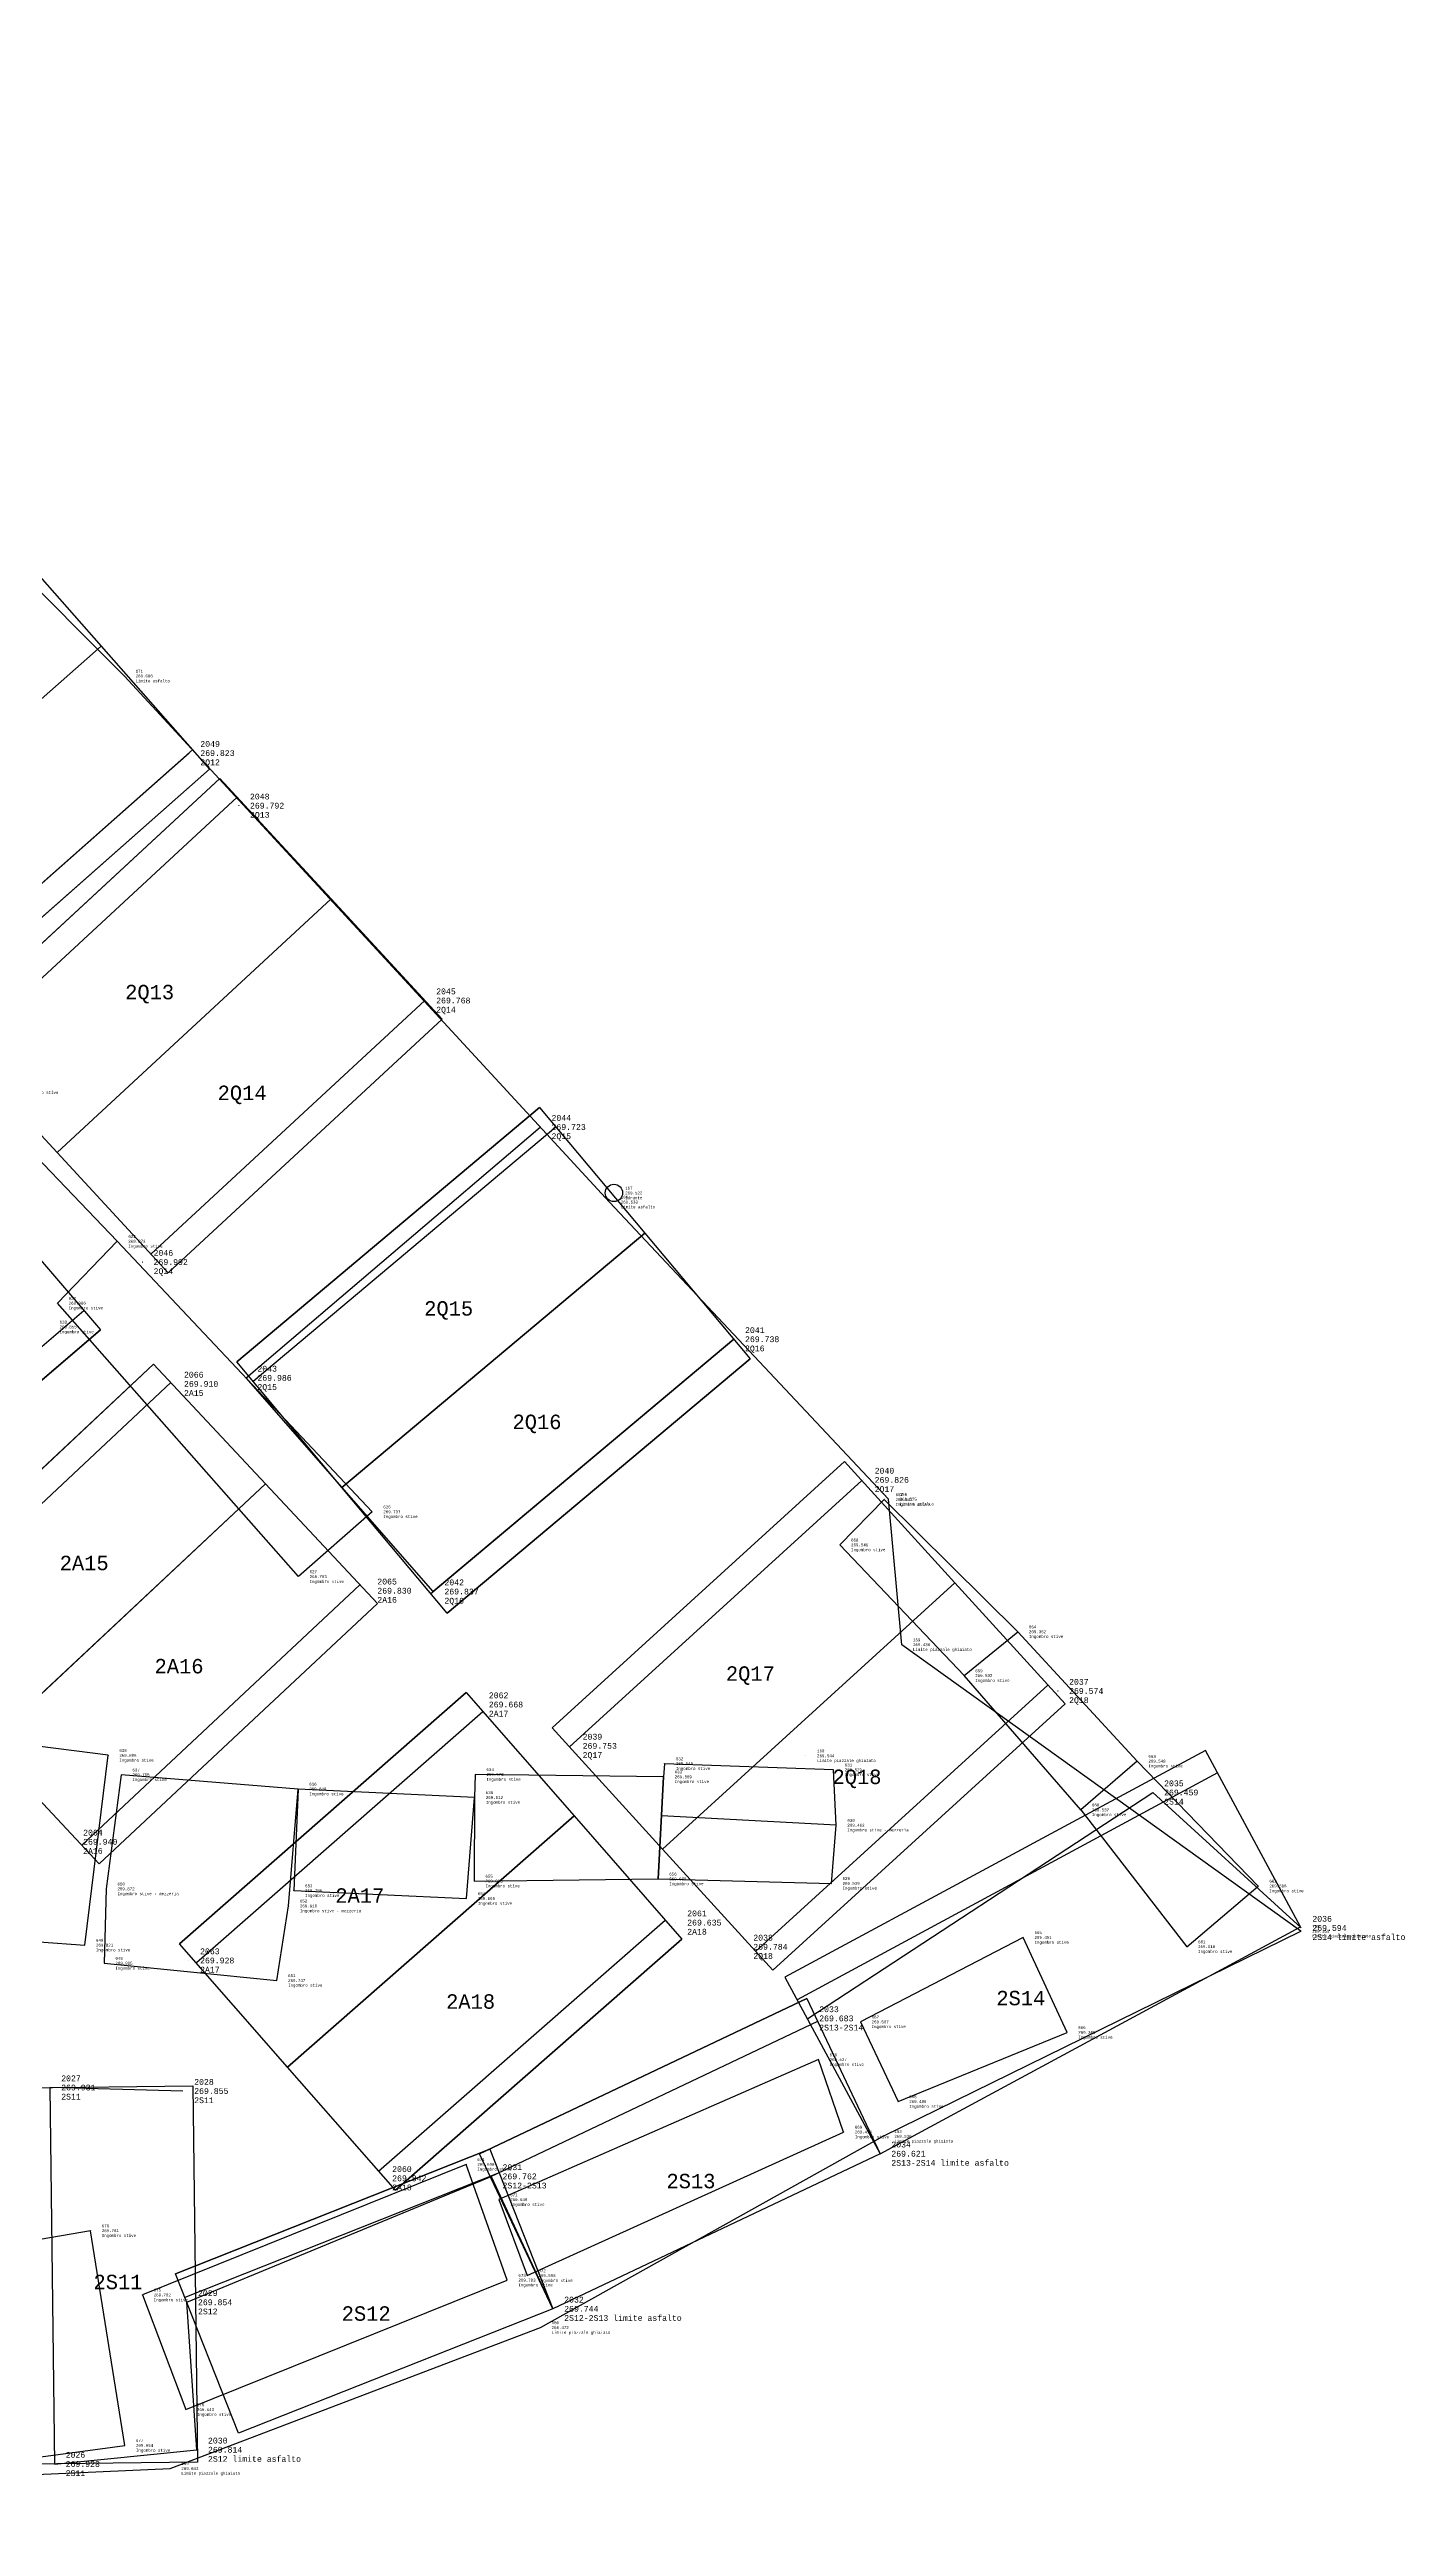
# Model space of a CAD drawing. Extents: x -1 to 923337, y -63322 to 323191.
# Drawn here: x 345659 to 392564, y 1028 to 86000 of the extents above; entities that cross this region are included whole.
import ezdxf
from ezdxf.enums import TextEntityAlignment as Align

# ---------------------------------------------------------------- set-up
doc = ezdxf.new("R2010")
doc.units = 0
doc.header["$PDMODE"] = 35
doc.header["$PDSIZE"] = 1
doc.linetypes.add('Solid', pattern=[0])
for name, color, linetype, lineweight in [('NUOVE STIVE DIC2023', 3, 'Solid', 30), ('NUOVE STIVE TRACCIATURA', 150, 'Continuous', 30), ('WF ingombro stive 2', 1, 'Continuous', 30), ('WF lato di accesso', 40, 'Continuous', 30), ('WF tracciatura', 30, 'Continuous', 30)]:
    doc.layers.add(name, color=color, linetype=linetype, lineweight=lineweight)
for name, color, linetype in [('pntdesc', 1, 'Continuous'), ('pntelev', 2, 'Continuous'), ('pntno', 3, 'Continuous'), ('RILIEVO VECCHIO 1', 8, 'Continuous'), ('WF nome aree GPS', 7, 'Continuous'), ('WF_lato_di_accesso', 40, 'Continuous')]:
    doc.layers.add(name, color=color, linetype=linetype)
doc.styles.get("Standard").update_dxf_attribs({"font": 'consola.ttf', "height": 500})

# ---------------------------------------------------------------- blocks, each defined once
blk = doc.blocks.new('rilievo 2')
at = {"color": 8}
for points in [[(377957, -551519, -1580), (396391, -562427, -1455), (395427, -574492, -1317), (395026, -585611, -1377), (397751, -587224, -1981), (408367, -589089, -2210), (438006, -587763, -2348), (450817, -582890, -2520), (462675, -576278, -2454), (477131, -569186, -2633), (463320, -559281, -2554), (462858, -554252, -2417), (453210, -543978, -2458), (436425, -525791, -2385), (420179, -509524, -2064), (431791, -486142, -2181), (437562, -474517, -1956), (432131, -471235, -1903), (421510, -463664, -1858), (415096, -459635, -1816), (399752, -447354, -1648)], [(434108, -547473, -2086), (436173, -545333, -2119), (431834, -540810, -2010)], [(436173, -545333, -2119), (444994, -554686, -2254), (442445, -556926, -2228), (434108, -547473, -2086)], [(465473, -560350, -2460), (467330, -558833, -2639), (471465, -563309, -2444), (469510, -564992, -2454), (465473, -560350, -2460)], [(469510, -564992, -2454), (473181, -569722, -2475), (475648, -567625, -2485), (471465, -563309, -2444)], [(461050, -565522, -2530), (455004, -565196, -2384)]]:
    blk.add_polyline3d(points, dxfattribs=at)
for points in [[(461177, -555831, -2445), (465473, -560350, -2460), (467330, -558833, -2639), (462716, -554261, -2444)], [(435862, -563106, -2184), (429876, -562341, -1905), (428723, -569205, -2083), (435053, -569669, -2170)], [(442432, -564272, -2343), (436313, -563779, -2226), (435797, -567724, -2120), (435726, -570294, -2166), (441701, -570888, -2245), (442108, -568315, -2181)], [(455076, -563850, -2402), (448562, -563769, -2420), (448540, -564564, -2380), (448528, -567453, -2298), (454887, -567379, -2353)], [(460884, -567533, -2462), (461050, -565522, -2530), (460958, -563607, -2462), (455116, -563395, -2442), (455076, -563850, -2402), (454887, -567379, -2353)], [(448540, -564564, -2380), (442432, -564272, -2343), (442287, -567785, -2195), (448264, -568057, -2327)], [(467524, -569403, -2500), (461888, -572321, -2425), (463190, -575076, -2505), (469037, -572685, -2606)], [(460436, -573627, -2465), (449384, -578467, -2342), (450360, -581094, -2394), (461306, -576130, -2496)], [(449669, -581251, -2289), (448246, -577248, -2294), (437050, -581764, -2209), (438546, -585727, -2348)], [(436436, -586966, -2338), (435253, -579541, -2230), (423454, -581572, -2046), (423749, -584822, -2135), (424127, -588631, -1635)]]:
    blk.add_polyline3d(points, close=True, dxfattribs=at)
at = {"color": 1}
blk.add_circle((453362, -543663, -2469), 300, dxfattribs=at)
at = {"color": 8}
for p in [(436425, -525791, -2385), (453362, -543663, -2469), (453210, -543978, -2458), (436173, -545333, -2119), (434108, -547473, -2086), (444994, -554686, -2254), (462716, -554261, -2444), (462858, -554252, -2417), (461177, -555831, -2445), (442445, -556926, -2228), (467330, -558833, -2639), (463320, -559281, -2554), (465473, -560350, -2460), (435862, -563106, -2184), (460001, -563122, -2448), (471465, -563309, -2444), (436313, -563779, -2226), (448562, -563769, -2420), (455076, -563850, -2402), (455116, -563395, -2442), (460958, -563607, -2462), (442432, -564272, -2343), (448540, -564564, -2380), (469510, -564992, -2454), (461050, -565522, -2530), (448528, -567453, -2298), (454887, -567379, -2353), (460884, -567533, -2462), (435797, -567724, -2120), (442108, -568315, -2181), (442287, -567785, -2195), (448264, -568057, -2327), (475648, -567625, -2485), (477131, -569186, -2633), (435053, -569669, -2170), (467524, -569403, -2500), (473181, -569722, -2475), (435726, -570294, -2166), (441701, -570888, -2245), (461888, -572321, -2425), (469037, -572685, -2606), (460436, -573627, -2465), (463190, -575076, -2505), (461306, -576130, -2496), (462675, -576278, -2454), (448246, -577248, -2294), (449384, -578467, -2342), (435253, -579541, -2230), (450360, -581094, -2394), (437050, -581764, -2209), (449669, -581251, -2289), (450817, -582890, -2520), (438546, -585727, -2348), (436436, -586966, -2338), (438006, -587763, -2348)]:
    blk.add_point(p, dxfattribs=at)
for s, p in [('171', (436814, -525624, -2385)), ('269.606', (436814, -525791, -2385)), ('Limite asfalto', (436814, -525958, -2385)), ('Ingombro stive', (432956, -540192, -2096)), ('166', (453599, -543811, -2458)), ('269.522', (453751, -543663, -2469)), ('167', (453751, -543496, -2469)), ('Idrante', (453751, -543829, -2469)), ('269.533', (453599, -543978, -2458)), ('Limite asfalto', (453599, -544145, -2458)), ('269.872', (436562, -545333, -2119)), ('623', (436562, -545166, -2119)), ('Ingombro stive', (436562, -545500, -2119)), ('269.906', (434497, -547473, -2086)), ('622', (434497, -547306, -2086)), ('Ingombro stive', (434497, -547640, -2086)), ('628', (434181, -548130, -2137)), ('269.855', (434181, -548296, -2137)), ('Ingombro stive', (434181, -548463, -2137)), ('626', (445383, -554519, -2254)), ('269.737', (445383, -554686, -2254)), ('Ingombro stive', (445383, -554852, -2254)), ('269.547', (463105, -554261, -2444)), ('657', (463105, -554095, -2444)), ('Ingombro stive', (463105, -554428, -2444)), ('269.575', (463247, -554252, -2417)), ('158', (463247, -554085, -2417)), ('Limite asfalto', (463247, -554419, -2417)), ('658', (461566, -555664, -2445)), ('269.546', (461566, -555831, -2445)), ('Ingombro stive', (461566, -555998, -2445)), ('627', (442834, -556760, -2228)), ('269.763', (442834, -556926, -2228)), ('Ingombro stive', (442834, -557093, -2228)), ('159', (463709, -559115, -2554)), ('664', (467719, -558666, -2639)), ('269.352', (467719, -558833, -2639)), ('Ingombro stive', (467719, -558999, -2639)), ('269.438', (463709, -559281, -2554)), ('Limite piazzale ghiaiato', (463709, -559448, -2554)), ('659', (465862, -560184, -2460)), ('269.532', (465862, -560350, -2460)), ('Ingombro stive', (465862, -560517, -2460)), ('269.808', (436251, -563106, -2184)), ('638', (436251, -562939, -2184)), ('Ingombro stive', (436251, -563273, -2184)), ('269.549', (455505, -563395, -2442)), ('632', (455505, -563228, -2442)), ('160', (460390, -562955, -2448)), ('269.544', (460390, -563122, -2448)), ('Limite piazzale ghiaiato', (460390, -563289, -2448)), ('663', (471854, -563142, -2444)), ('269.548', (471854, -563309, -2444)), ('637', (436702, -563612, -2226)), ('269.765', (436702, -563779, -2226)), ('Ingombro stive', (436702, -563946, -2226)), ('636', (442821, -564105, -2343)), ('634', (448951, -563602, -2420)), ('269.572', (448951, -563769, -2420)), ('Ingombro stive', (448951, -563936, -2420)), ('633', (455465, -563684, -2402)), ('269.589', (455465, -563850, -2402)), ('Ingombro stive', (455465, -564017, -2402)), ('Ingombro stive', (455505, -563561, -2442)), ('631', (461347, -563440, -2462)), ('269.529', (461347, -563607, -2462)), ('Ingombro stive', (461347, -563774, -2462)), ('Ingombro stive', (471854, -563475, -2444)), ('269.648', (442821, -564272, -2343)), ('Ingombro stive', (442821, -564439, -2343)), ('635', (448929, -564397, -2380)), ('269.612', (448929, -564564, -2380)), ('Ingombro stive', (448929, -564731, -2380)), ('269.537', (469899, -564992, -2454)), ('660', (469899, -564825, -2454)), ('269.462', (461439, -565522, -2530)), ('630', (461439, -565355, -2530)), ('Ingombro stive - mezzeria', (461439, -565689, -2530)), ('Ingombro stive', (469899, -565159, -2454)), ('650', (436186, -567557, -2120)), ('653', (442676, -567618, -2195)), ('655', (448917, -567286, -2298)), ('269.693', (448917, -567453, -2298)), ('Ingombro stive', (448917, -567620, -2298)), ('656', (455276, -567213, -2353)), ('269.638', (455276, -567379, -2353)), ('Ingombro stive', (455276, -567546, -2353)), ('629', (461273, -567366, -2462)), ('269.529', (461273, -567533, -2462)), ('269.506', (476037, -567625, -2485)), ('662', (476037, -567458, -2485)), ('269.872', (436186, -567724, -2120)), ('Ingombro stive - mezzeria', (436186, -567891, -2120)), ('269.810', (442497, -568315, -2181)), ('652', (442497, -568148, -2181)), ('Ingombro stive - mezzeria', (442497, -568481, -2181)), ('269.796', (442676, -567785, -2195)), ('Ingombro stive', (442676, -567952, -2195)), ('654', (448653, -567890, -2327)), ('269.665', (448653, -568057, -2327)), ('Ingombro stive', (448653, -568224, -2327)), ('Ingombro stive', (461273, -567700, -2462)), ('Ingombro stive', (476037, -567792, -2485)), ('665', (467913, -569236, -2500)), ('269.359', (477520, -569186, -2633)), ('155', (477520, -569020, -2633)), ('Limite piazzale ghiaiato', (477520, -569353, -2633)), ('269.821', (435442, -569669, -2170)), ('648', (435442, -569502, -2170)), ('Ingombro stive', (435442, -569836, -2170)), ('649', (436115, -570127, -2166)), ('269.491', (467913, -569403, -2500)), ('Ingombro stive', (467913, -569570, -2500)), ('269.516', (473570, -569722, -2475)), ('661', (473570, -569555, -2475)), ('Ingombro stive', (473570, -569889, -2475)), ('269.825', (436115, -570294, -2166)), ('Ingombro stive', (436115, -570461, -2166)), ('269.747', (442090, -570888, -2245)), ('651', (442090, -570722, -2245)), ('Ingombro stive', (442090, -571055, -2245)), ('269.567', (462277, -572321, -2425)), ('667', (462277, -572154, -2425)), ('Ingombro stive', (462277, -572488, -2425)), ('666', (469426, -572518, -2606)), ('269.385', (469426, -572685, -2606)), ('670', (460825, -573461, -2465)), ('Ingombro stive', (469426, -572852, -2606)), ('269.527', (460825, -573627, -2465)), ('Ingombro stive', (460825, -573794, -2465)), ('269.486', (463579, -575076, -2505)), ('668', (463579, -574909, -2505)), ('Ingombro stive', (463579, -575243, -2505)), ('669', (461695, -575963, -2496)), ('269.496', (461695, -576130, -2496)), ('153', (463064, -576111, -2454)), ('Ingombro stive', (461695, -576297, -2496)), ('269.538', (463064, -576278, -2454)), ('Limite piazzale ghiaiato', (463064, -576445, -2454)), ('674', (448635, -577081, -2294)), ('269.698', (448635, -577248, -2294)), ('Ingombro stive', (448635, -577415, -2294)), ('671', (449773, -578300, -2342)), ('269.649', (449773, -578467, -2342)), ('Ingombro stive', (449773, -578634, -2342)), ('269.761', (435642, -579541, -2230)), ('678', (435642, -579375, -2230)), ('Ingombro stive', (435642, -579708, -2230)), ('673', (450058, -581084, -2289)), ('269.703', (450058, -581251, -2289)), ('672', (450749, -580927, -2394)), ('269.598', (450749, -581094, -2394)), ('Ingombro stive', (450749, -581260, -2394)), ('675', (437439, -581597, -2209)), ('269.782', (437439, -581764, -2209)), ('Ingombro stive', (437439, -581930, -2209)), ('Ingombro stive', (450058, -581418, -2289)), ('150', (451206, -582723, -2520)), ('269.472', (451206, -582890, -2520)), ('Limite piazzale ghiaiato', (451206, -583057, -2520)), ('676', (438935, -585561, -2348)), ('269.643', (438935, -585727, -2348)), ('Ingombro stive', (438935, -585894, -2348)), ('677', (436825, -586799, -2338)), ('269.654', (436825, -586966, -2338)), ('Ingombro stive', (436825, -587133, -2338)), ('149', (438395, -587597, -2348)), ('269.643', (438395, -587763, -2348)), ('Limite piazzale ghiaiato', (438395, -587930, -2348))]:
    blk.add_text(s, height=100, dxfattribs=at).set_placement(p, align=Align.MIDDLE_LEFT)
blk = doc.blocks.new('schizzo stive nuovo rilievo')
for p in [(-36454, 41701, -241), (-34736, 39883, -272), (-28294, 33147, -296), (-24304, 28773, -341), (-38071, 24105, -72), (-17609, 21436, -326), (-37019, 19893, -154), (-34479, 20100, -78), (-13124, 16573, -238), (-30330, 12741, -234), (-28009, 12713, -228), (-26473, 8807, -396), (-6398, 9274, -490), (-23227, 7377, -311), (-3110, 5765, -605), (-40509, 4061, -124), (-19609, 1267, -429), (2019, 1082, -470), (-17322, 431, -281), (-36462, -43, -136), (-15042, -2045, -381), (-41267, -4435, -133), (-36666, -4557, -209), (-12547, -6723, -443), (-29817, -7573, -222), (-25999, -7507, -302), (-36535, -11860, -210), (-23865, -12085, -320), (-36189, -16958, -250), (-41114, -17451, -136)]:
    blk.add_point(p)
at = {"layer": 'NUOVE STIVE DIC2023', "lineweight": -3}
for points, elevation in [([(-36454, 41701), (-46050, 33232), (-52227, 40390), (-43258, 48388)], -241), ([(-17609, 21436), (-28009, 12713), (-34479, 20100), (-24304, 28773)], -326), ([(-15042, -2045), (-3110, 5765), (2019, 1082)], -381), ([(-36666, -4557), (-41267, -4435), (-41114, -17451), (-36189, -16958), (-36535, -11860), (-25999, -7507), (-23865, -12085)], -209)]:
    blk.add_lwpolyline(points, dxfattribs=dict(at, elevation=elevation))
at = {"layer": 'NUOVE STIVE TRACCIATURA'}
for points, elevation in [([(-43246, 49645), (-39497, 45397), (-49177, 36855), (-52926, 41103)], -31), ([(-39497, 45397), (-35749, 41149), (-45428, 32607), (-49177, 36855)], -31), ([(-35390, 40819), (-31543, 36660), (-41021, 27895), (-44868, 32054)], -86), ([(-31543, 36660), (-27697, 32501), (-37175, 23735), (-41021, 27895)], -86), ([(-24325, 29443), (-20684, 25103), (-31164, 16312), (-34805, 20653)], -116), ([(-20684, 25103), (-17043, 20762), (-27524, 11971), (-31164, 16312)], -116), ([(-37680, 20578), (-33810, 16441), (-43433, 7439), (-47303, 11576)], -41), ([(-13773, 17207), (-9960, 13017), (-20076, 3810), (-23889, 8000)], -281), ([(-33810, 16441), (-29940, 12303), (-39564, 3301), (-43434, 7438)], -41), ([(-9960, 13017), (-6146, 8828), (-16262, -380), (-20076, 3810)], -281), ([(-26867, 9218), (-23134, 4956), (-33047, -3727), (-36780, 535)], -167), ([(-23134, 4956), (-19401, 694), (-29315, -7989), (-33048, -3727)], -167), ([(-12546, -6722), (-23865, -12085), (-26404, -6725), (-15086, -1362)], -209), ([(-41994, -17461), (-42147, -4445), (-36318, -4377), (-36165, -17393)], -136), ([(-23865, -12085), (-34745, -16387), (-36926, -10871), (-26046, -6569)], -209)]:
    blk.add_lwpolyline(points, close=True, dxfattribs=dict(at, elevation=elevation))
blk.add_lwpolyline([(-15837, -623), (-12547, -6723), (1998, 1122), (-1293, 7222)], close=True, dxfattribs=at)
at = {"layer": 'WF tracciatura'}
for p, q in [((-46010, 33267, -31), (-36331, 41809, -31)), ((-34792, 40173, -86), (-44270, 31408, -86)), ((-37772, 24382, -86), (-28294, 33147, -86)), ((-23759, 28769, -116), (-34240, 19978, -116)), ((-28089, 12645, -116), (-17609, 21436, -116)), ((-37079, 19936, -41), (-46702, 10934, -41)), ((-13181, 16556, -281), (-23297, 7349, -281)), ((-40165, 3943, -41), (-30541, 12946, -41)), ((-16854, 271, -281), (-6738, 9478, -281)), ((-26287, 8556, -167), (-36200, -127, -167)), ((-875, 6448), (-15420, -1398)), ((-29895, -7327, -167), (-19981, 1356, -167)), ((-14709, -2157, -209), (-26028, -7520, -209)), ((-41267, -4435, -136), (-41114, -17451, -136)), ((-25722, -7388, -209), (-36602, -11690, -209))]:
    blk.add_line(p, q, dxfattribs=at)
at = {"layer": 'WF_lato_di_accesso'}
for p, q in [((-45428, 32607, -31), (-35749, 41149, -31)), ((-35390, 40819, -86), (-44868, 32054, -86)), ((-37175, 23735, -86), (-27697, 32501, -86)), ((-24325, 29443, -116), (-34805, 20653, -116)), ((-37680, 20578, -41), (-47303, 11576, -41)), ((-27524, 11971, -116), (-17043, 20762, -116)), ((-13773, 17207, -281), (-23889, 8000, -281)), ((-39564, 3301, -41), (-29940, 12303, -41)), ((-26867, 9218, -167), (-36780, 535, -167)), ((-16262, -380, -281), (-6146, 8828, -281)), ((-1293, 7222), (-15837, -623)), ((-29315, -7989, -167), (-19401, 694, -167)), ((-15086, -1362, -209), (-26404, -6725, -209)), ((-26046, -6569, -209), (-36926, -10871, -209))]:
    blk.add_line(p, q, dxfattribs=at)
at = {"layer": 'pntdesc'}
for s, p in [('2Q12', (-36065, 41384, -241)), ('2Q13', (-34347, 39566, -272)), ('2Q14', (-27905, 32830, -296)), ('2Q15', (-23915, 28456, -341)), ('2Q14', (-37682, 23789, -72)), ('2Q16', (-17220, 21119, -326)), ('2A15', (-36630, 19576, -154)), ('2Q15', (-34090, 19784, -78)), ('2Q17', (-12735, 16256, -238)), ('2A16', (-29941, 12425, -234)), ('2Q16', (-27620, 12396, -228)), ('2A17', (-26084, 8491, -396)), ('2Q18', (-6009, 8957, -490)), ('2Q17', (-22838, 7061, -311)), ('2S14', (-2721, 5449, -605)), ('2A16', (-40120, 3744, -124)), ('2A18', (-19220, 951, -429)), ('2S14 limite asfalto', (2408, 765, -470)), ('2Q18', (-16933, 114, -281)), ('2A17', (-36073, -360, -136)), ('2S13-2S14', (-14653, -2362, -381)), ('2S11', (-40878, -4752, -133)), ('2S11', (-36277, -4874, -209)), ('2S13-2S14 limite asfalto', (-12158, -7040, -443)), ('2A18', (-29428, -7890, -222)), ('2S12-2S13', (-25610, -7824, -302)), ('2S12', (-36146, -12177, -210)), ('2S12-2S13 limite asfalto', (-23476, -12402, -320)), ('2S11', (-40725, -17768, -136)), ('2S12 limite asfalto', (-35800, -17275, -250))]:
    blk.add_text(s, height=200, dxfattribs=at).set_placement(p, align=Align.MIDDLE_LEFT)
at = {"layer": 'pntelev'}
for s, p in [('269.823', (-36065, 41701, -241)), ('269.792', (-34347, 39883, -272)), ('269.768', (-27905, 33147, -296)), ('269.723', (-23915, 28773, -341)), ('269.992', (-37682, 24105, -72)), ('269.738', (-17220, 21436, -326)), ('269.910', (-36630, 19893, -154)), ('269.986', (-34090, 20100, -78)), ('269.826', (-12735, 16573, -238)), ('269.830', (-29941, 12741, -234)), ('269.837', (-27620, 12713, -228)), ('269.574', (-6009, 9274, -490)), ('269.668', (-26084, 8807, -396)), ('269.753', (-22838, 7377, -311)), ('269.459', (-2721, 5765, -605)), ('269.940', (-40120, 4061, -124)), ('269.635', (-19220, 1267, -429)), ('269.594', (2408, 1082, -470)), ('269.928', (-36073, -43, -136)), ('269.784', (-16933, 431, -281)), ('269.683', (-14653, -2045, -381)), ('269.931', (-40878, -4435, -133)), ('269.855', (-36277, -4557, -209)), ('269.621', (-12158, -6723, -443)), ('269.842', (-29428, -7573, -222)), ('269.762', (-25610, -7507, -302)), ('269.854', (-36146, -11860, -210)), ('269.744', (-23476, -12085, -320)), ('269.814', (-35800, -16958, -250)), ('269.928', (-40725, -17451, -136))]:
    blk.add_text(s, height=200, dxfattribs=at).set_placement(p, align=Align.MIDDLE_LEFT)
at = {"layer": 'pntno'}
for s, p in [('2049', (-36065, 42017, -241)), ('2048', (-34347, 40199, -272)), ('2045', (-27905, 33463, -296)), ('2044', (-23915, 29090, -341)), ('2046', (-37682, 24422, -72)), ('2041', (-17220, 21753, -326)), ('2043', (-34090, 20417, -78)), ('2066', (-36630, 20210, -154)), ('2040', (-12735, 16889, -238)), ('2065', (-29941, 13058, -234)), ('2042', (-27620, 13030, -228)), ('2037', (-6009, 9591, -490)), ('2062', (-26084, 9124, -396)), ('2039', (-22838, 7694, -311)), ('2035', (-2721, 6082, -605)), ('2064', (-40120, 4378, -124)), ('2061', (-19220, 1584, -429)), ('2038', (-16933, 747, -281)), ('2036', (2408, 1399, -470)), ('2063', (-36073, 274, -136)), ('2033', (-14653, -1728, -381)), ('2027', (-40878, -4118, -133)), ('2028', (-36277, -4240, -209)), ('2034', (-12158, -6406, -443)), ('2060', (-29428, -7256, -222)), ('2031', (-25610, -7190, -302)), ('2029', (-36146, -11543, -210)), ('2032', (-23476, -11768, -320)), ('2030', (-35800, -16642, -250)), ('2026', (-40725, -17134, -136))]:
    blk.add_text(s, height=200, dxfattribs=at).set_placement(p, align=Align.MIDDLE_LEFT)

msp = doc.modelspace()

# ---------------------------------------------------------------- linework, layer by layer
at = {"layer": 'WF ingombro stive 2', "elevation": -1898.7}
msp.add_lwpolyline([(344114.3, 45599.4), (347432.2, 41726.1), (337559.2, 33268.9), (334241.4, 37142.1)], close=True, dxfattribs=at)
at = {"layer": 'WF lato di accesso'}
msp.add_line((337559.2, 33268.9, -1898.7), (347434.6, 41723.3, -6781.3), dxfattribs=at)
at = {"layer": 'WF tracciatura'}
msp.add_line((336986.3, 33938.1, -1898.7), (346861.7, 42392.5, -6781.3), dxfattribs=at)

# ---------------------------------------------------------------- block references
at = {"layer": 'NUOVE STIVE TRACCIATURA', "color": 146, "true_color": 0x105689}
msp.add_blockref('schizzo stive nuovo rilievo', (386954.7, 19960.5, -2308.8), dxfattribs=at)
at = {"layer": 'RILIEVO VECCHIO 1', "color": 251}
msp.add_blockref('rilievo 2', (-88161.4, 590117.4), dxfattribs=at)

# ---------------------------------------------------------------- texts
at = {"layer": 'WF nome aree GPS'}
for s, p in [('2Q13', (348289.2, 53149.7, -0.4)), ('2Q14', (351489.2, 49665.2, -0.4)), ('2Q15', (358635.1, 42213.1, -0.4)), ('2Q16', (361690.2, 38290.1, -0.4)), ('2A15', (346025.5, 33411.5, -0.4)), ('2A16', (349307, 29844, -0.4)), ('2Q17', (369072.5, 29588.3, -0.4)), ('2Q18', (372762, 26017.8, -0.4)), ('2A17', (355561.4, 21913.2, -0.4)), ('2A18', (359393.8, 18249.9, -0.4)), ('2S14', (378429.7, 18368.8, -0.4)), ('2S13', (367016.7, 12041.8, -0.4)), ('2S11', (347193.7, 8553.1, -0.4)), ('2S12', (355781.4, 7461.9, -0.4))]:
    msp.add_text(s, height=500, dxfattribs=at).set_placement(p)

doc.saveas('drawing.dxf')
